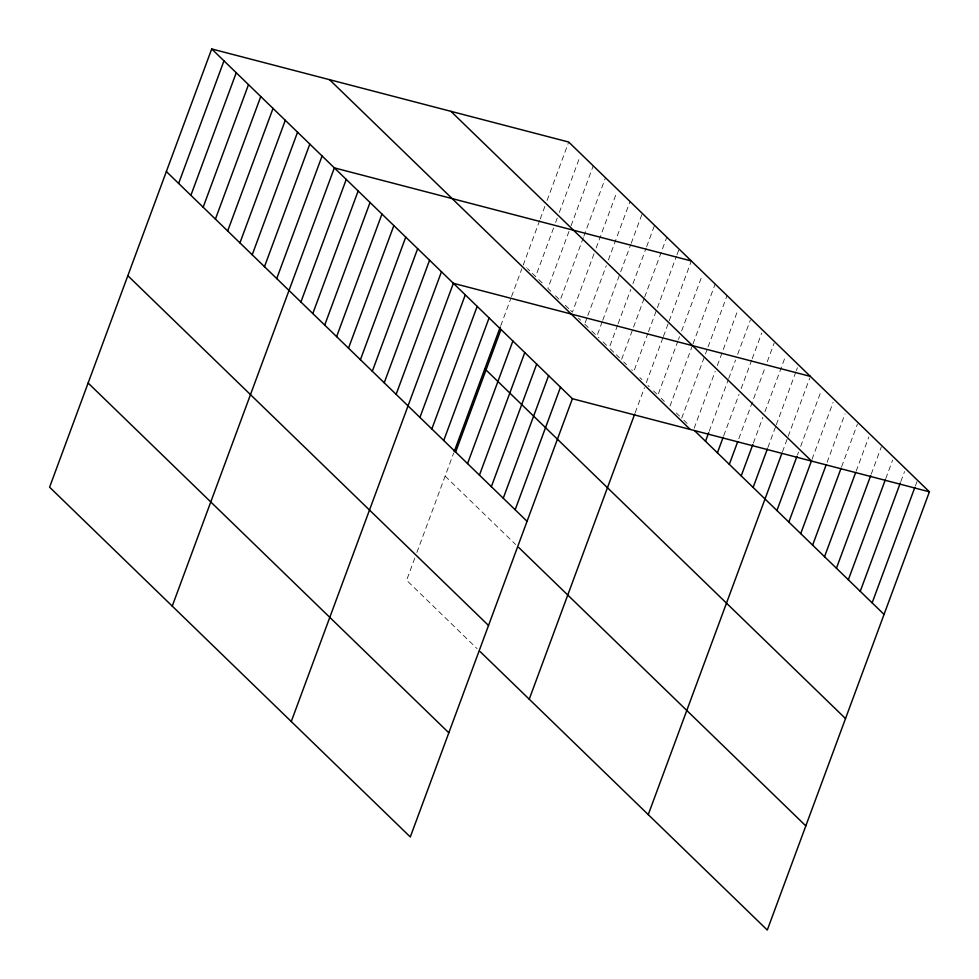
<?xml version="1.0" encoding="UTF-8"?>
<svg xmlns="http://www.w3.org/2000/svg" width="979" height="979" viewBox="0 0 979 979"><rect width="100%" height="100%" fill="white"/><g stroke="black" fill="none" stroke-linecap="round" stroke-linejoin="round"><path stroke-width="0.73" stroke-dasharray="4.89 3.67" d="M414.815 558.054L406.603 580.278L477.116 648.661M416.87 552.511L453.595 453.228M500.758 325.75L510.512 299.354M511.54 296.576L521.819 268.797M539.71 220.446L523.361 264.636L526.421 267.61M540.237 219.015L544.973 206.19M547.09 200.487L568.701 142.041M553.551 228.058L535.623 276.531L527.448 268.601M555.656 222.355L557.247 218.084M559.352 212.382L579.911 156.787M568.983 231.399L547.885 288.413L553 293.37M571.087 225.696L593.237 165.83M583.349 237.591L560.147 300.308L554.016 294.361M583.876 236.172L605.499 177.725M594.033 253.757L572.409 312.203L570.365 310.221M596.138 248.054L616.709 192.459M585.209 322.666L587.314 316.963M587.841 315.544L606.295 265.652M608.4 259.949L630.023 201.503M602.207 321.736L596.945 335.993L598.989 337.975M602.746 320.304L620.135 273.263M620.674 271.844L630.684 244.762M631.21 243.33L642.285 213.398M617.639 325.077L609.207 347.875L619.426 357.788M618.165 323.645L630.819 289.441M632.936 283.739L646.116 248.103M646.642 246.671L654.547 225.292M644.145 298.473L621.469 359.77L626.572 364.726M644.671 297.053L666.809 237.187M647.963 333.178L633.731 371.665L631.688 369.683M648.49 331.746L676.44 256.204M676.966 254.773L679.083 249.07M635.2 412.722L644.451 387.721M662.869 337.939L645.993 383.56L649.236 386.705M663.395 336.519L668.669 322.262M669.195 320.831L691.345 260.965M658.426 393.668L677.933 340.937M678.459 339.505L679.512 336.654M681.629 330.951L702.188 275.356M692.471 345.342L669.795 406.64L671.961 408.745M692.997 343.923L715.147 284.057M681.702 418.18L707.536 348.34M708.062 346.909L727.054 295.597M694.135 428.3L715.221 371.286M717.338 365.583L737.897 309.988M709.2 431.286L728.18 379.974M728.706 378.543L735.559 360.015M737.676 354.312L750.33 320.109M723.738 435.704L739.035 394.366M741.14 388.663L751.688 360.15M752.215 358.73L761.699 333.068M738.802 438.69L765.174 367.419M767.279 361.716L774.132 343.188M753.34 443.108L762.837 417.446M764.942 411.743L785.513 356.16M767.879 447.525L775.796 426.146M776.323 424.715L795.829 371.971M796.355 370.551L797.408 367.7M782.417 451.943L787.691 437.686M788.217 436.255L809.841 377.821M797.493 454.929L798.546 452.078M800.651 446.375L821.222 390.78M812.032 459.347L833.117 402.32M827.096 462.333L845.024 413.872M841.634 466.75L857.457 423.98M856.172 471.168L868.826 436.952M871.237 474.154L881.259 447.073M885.775 478.572L892.628 460.032M900.839 481.558L904.535 471.584M915.389 485.976L916.968 481.692M538.695 279.505L542.782 283.469M565.262 305.264L569.35 309.229M578.54 318.151L580.584 320.133M584.671 324.098L590.814 330.045M591.83 331.037L595.917 335.002M603.076 341.928L607.164 345.893M639.862 377.613L641.906 379.595M653.568 390.902L656.811 394.047M661.143 398.245L664.386 401.39M676.293 412.942L679.536 416.087M683.868 420.285L687.111 423.43M445.127 476.124L515.639 544.495"/><path stroke-width="1.47" d="M211.709 48.95L49.599 487.187L410.299 836.959L572.397 398.722L211.709 48.95L568.701 142.041L929.401 491.813L767.291 930.05L480.175 651.635M178.631 183.428L223.971 60.845M190.893 195.323L236.245 72.74M203.155 207.218L248.507 84.622M215.417 219.112L260.769 96.517M227.679 230.995L273.031 108.412M239.941 242.89L285.293 120.307M252.215 254.785L297.555 132.189M264.477 266.68L309.817 144.084M276.739 278.574L322.079 155.979M172.243 606.111L334.353 167.874L691.345 260.965M300.908 301.997L346.248 179.414M312.803 313.549L358.155 190.954M324.71 325.089L370.05 202.494M336.617 336.629L381.957 214.046M348.512 348.169L393.864 225.586M360.419 359.709L405.759 237.126M372.314 371.261L417.666 248.666M384.221 382.801L429.573 260.206M396.128 394.341L441.468 271.758M291.265 721.535L453.375 283.298L810.367 376.389M419.93 417.421L465.282 294.838M431.837 428.973L477.177 306.378M443.732 440.513L489.084 317.918M454.134 451.796L500.245 327.133M455.639 452.053L500.991 329.458M467.546 463.593L512.886 341.01M479.441 475.133L524.793 352.55M491.348 486.685L536.688 364.09M503.255 498.225L548.595 375.63M515.15 509.765L560.502 387.17M529.235 699.202L634.686 414.105M705.504 441.272L708.674 432.718M717.411 452.812L723.212 437.136M729.318 464.352L737.75 441.541M741.213 475.892L752.814 444.539M753.12 487.432L767.352 448.945M648.257 814.626L781.891 453.363M776.922 510.524L796.955 456.349M788.829 522.064L811.505 460.766M800.724 533.604L826.043 465.184M812.631 545.144L841.108 468.17M824.538 556.696L855.646 472.588M836.433 568.236L870.71 475.574M848.34 579.776L885.249 479.991M860.247 591.316L900.313 482.977M872.142 602.856L914.851 487.395M572.397 398.722L929.401 491.813M450.903 111.325L811.591 461.097M694.686 430.772L884.049 614.408M329.519 79.666L690.207 429.438M484.825 368.802L845.513 718.562M166.369 171.545L527.057 521.305M518.711 547.469L805.815 825.884M127.833 275.699L488.521 625.471M88.134 383.022L448.823 732.794"/></g></svg>
